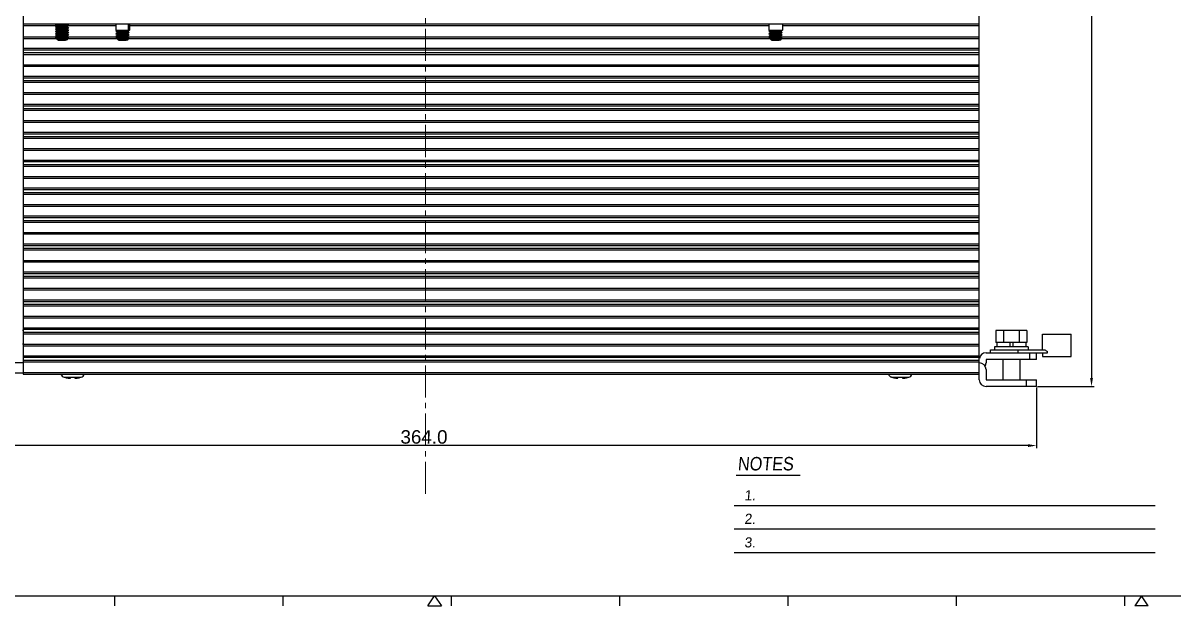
# Model space of a CAD drawing. Header units: millimetres. Extents: x 12659 to 13466, y -343 to 215.
# Drawn here: x 12935.6 to 13277.3, y -342.2 to -169 of the extents above; entities that cross this region are included whole.
import ezdxf

# ---------------------------------------------------------------- set-up
doc = ezdxf.new("R2010")
doc.units = ezdxf.units.MM
doc.header["$PDMODE"] = 3
doc.header["$PDSIZE"] = 1
doc.linetypes.add('CENTER2', pattern=[28.575, 19.05, -3.175, 3.175, -3.175])
doc.linetypes.add('CENTERX2', pattern=[101.6, 63.5, -12.7, 12.7, -12.7])
doc.layers.get('0').update_dxf_attribs({"linetype": 'CONTINUOUS'})
doc.layers.get('Defpoints').update_dxf_attribs({"linetype": 'CONTINUOUS'})
doc.layers.add('3', color=112, linetype='CENTERX2', lineweight=15)
doc.layers.add('Dim', color=1, linetype='CONTINUOUS')
doc.styles.add('a', font='GOTHIC.TTF')
doc.styles.add('OMI-1', font='arial.ttf', dxfattribs={"oblique": 1})
doc.dimstyles.new('1', dxfattribs={"dimtxt": 4, "dimasz": 2.5, "dimexe": 0.8, "dimexo": 0.3, "dimgap": 0.5, "dimtad": 1, "dimtoh": 1, "dimdec": 1, "dimzin": 0, "dimdsep": 46, "dimtxsty": 'OMI-1', "dimcen": 0, "dimclrd": 256, "dimclre": 256, "dimclrt": 256, "dimadec": 0, "dimazin": 0, "dimtfac": 0.8, "dimtdec": 1, "dimtix": 1, "dimtmove": 0, "dimatfit": 3, "dimfxl": 1, "dimtolj": 1, "dimtzin": 0, "dimarcsym": 0})

# ---------------------------------------------------------------- blocks, each defined once
blk = doc.blocks.new('*D6275')
at = {"layer": 'Defpoints', "color": 0}
for p in [(13063.47, -25.98), (13236.72, -276.97), (13253.06, -276.97)]:
    blk.add_point(p, dxfattribs=at)
at = {"layer": 'Dim', "lineweight": -2, "ltscale": 0.1}
for p, q in [((13063.77, -25.98), (13253.86, -25.98)), ((13253.06, -28.48), (13253.06, -274.47)), ((13237.02, -276.97), (13253.86, -276.97))]:
    blk.add_line(p, q, dxfattribs=at)
at = {"layer": 'Dim'}
for points in [[(13253.48, -28.48), (13252.64, -28.48), (13253.06, -25.98)], [(13252.64, -274.47), (13253.48, -274.47), (13253.06, -276.97)]]:
    blk.add_solid(points, dxfattribs=at)
at = {"layer": 'Dim', "insert": (13250.52, -151.58), "char_height": 4, "attachment_point": 5, "rotation": 90, "style": 'OMI-1'}
blk.add_mtext('\\A1;251.0', dxfattribs=at)
blk = doc.blocks.new('*D6277')
at = {"layer": 'Defpoints', "color": 0}
for p in [(12872.72, -276.97), (13236.72, -276.97), (12872.72, -294.53)]:
    blk.add_point(p, dxfattribs=at)
at = {"layer": 'Dim', "lineweight": -2}
for p, q in [((12872.72, -277.27), (12872.72, -295.33)), ((13236.72, -277.27), (13236.72, -295.33)), ((13234.22, -294.53), (12875.22, -294.53))]:
    blk.add_line(p, q, dxfattribs=at)
at = {"layer": 'Dim'}
for points in [[(12875.22, -294.11), (12875.22, -294.94), (12872.72, -294.53)], [(13234.22, -294.94), (13234.22, -294.11), (13236.72, -294.53)]]:
    blk.add_solid(points, dxfattribs=at)
at = {"layer": 'Dim', "insert": (13054.72, -291.98), "char_height": 4, "attachment_point": 5, "style": 'OMI-1'}
blk.add_mtext('\\A1;364.0', dxfattribs=at)

msp = doc.modelspace()

# ---------------------------------------------------------------- linework, layer by layer
at = {"color": 7, "linetype": 'Continuous'}
for p, q in [((13219.72, -274.97), (13219.72, -57.77)), ((12935.72, -162.77), (12935.72, -273.27)), ((12935.72, -169.27), (13219.72, -169.27)), ((12935.72, -169.77), (12945.55, -169.77)), ((12945.28, -169.46), (12945.23, -169.43)), ((12945.55, -170.32), (12945.24, -170.14)), ((12945.55, -169.97), (12945.55, -169.77)), ((12945.55, -170.67), (12945.55, -170.32)), ((12948.9, -169.58), (12948.97, -169.62)), ((12948.9, -170.28), (12948.9, -169.93)), ((12948.9, -170.28), (12949.2, -170.46)), ((12948.9, -170.98), (12948.9, -170.63)), ((12949.21, -169.76), (12963.23, -169.77)), ((12963.22, -169.27), (12963.22, -171.17)), ((12966.85, -169.27), (12966.85, -171.17)), ((12967.21, -169.76), (13157.23, -169.77)), ((12967.22, -169.27), (12967.22, -171.17)), ((13157.22, -169.27), (13157.22, -171.17)), ((13161.21, -169.76), (13219.72, -169.77)), ((13161.22, -169.27), (13161.22, -171.17)), ((12935.72, -173.11), (12945.54, -173.11)), ((12935.72, -173.58), (12945.3, -173.58)), ((12945.55, -171.02), (12945.24, -170.84)), ((12945.55, -171.72), (12945.24, -171.54)), ((12945.55, -172.42), (12945.24, -172.24)), ((12945.54, -173.11), (12945.24, -172.94)), ((12945.3, -173.58), (12945.46, -173.49)), ((12945.3, -173.58), (12945.34, -173.56)), ((12945.34, -173.56), (12945.46, -173.5)), ((12945.46, -173.49), (12945.53, -173.46)), ((12945.46, -173.5), (12945.46, -173.49)), ((12945.55, -171.37), (12945.55, -171.02)), ((12945.55, -172.07), (12945.55, -171.72)), ((12945.55, -172.77), (12945.55, -172.42)), ((12948.9, -170.98), (12949.2, -171.16)), ((12948.9, -171.68), (12948.9, -171.33)), ((12948.9, -171.68), (12949.2, -171.86)), ((12948.9, -172.38), (12948.9, -172.03)), ((12948.9, -172.38), (12949.2, -172.56)), ((12948.9, -173.08), (12948.9, -172.73)), ((12948.9, -173.08), (12948.95, -173.11)), ((12948.92, -173.57), (12948.92, -173.58)), ((12948.92, -173.58), (12963.3, -173.58)), ((12948.95, -173.11), (12963.54, -173.11)), ((12949.14, -173.22), (12949.2, -173.26)), ((12963.62, -171.57), (12963.22, -171.17)), ((12963.22, -171.17), (12966.85, -171.17)), ((12963.32, -171.58), (12963.24, -171.54)), ((12963.32, -171.58), (12963.24, -171.54)), ((12963.55, -172.42), (12963.24, -172.24)), ((12963.54, -173.11), (12963.24, -172.94)), ((12963.3, -173.58), (12963.46, -173.49)), ((12963.3, -173.58), (12963.34, -173.56)), ((12963.55, -171.72), (12963.32, -171.58)), ((12963.34, -173.56), (12963.46, -173.5)), ((12963.46, -173.49), (12963.53, -173.46)), ((12963.46, -173.5), (12963.46, -173.49)), ((12963.55, -172.07), (12963.55, -171.72)), ((12963.55, -172.77), (12963.55, -172.42)), ((12963.62, -171.57), (12966.82, -171.57)), ((12966.82, -171.57), (12967.22, -171.17)), ((12966.9, -171.68), (12966.9, -171.5)), ((12966.9, -171.68), (12967.2, -171.86)), ((12966.9, -172.38), (12966.9, -172.03)), ((12966.9, -172.38), (12967.2, -172.56)), ((12966.9, -173.08), (12966.9, -172.73)), ((12966.9, -173.08), (12966.95, -173.11)), ((12966.92, -171.47), (12967.02, -171.37)), ((12966.92, -173.57), (12966.92, -173.58)), ((12966.92, -173.58), (13157.3, -173.58)), ((12966.95, -173.11), (13157.54, -173.11)), ((12967.02, -171.37), (12967.12, -171.27)), ((12967.14, -173.22), (12967.2, -173.26)), ((13157.22, -171.17), (13161.22, -171.17)), ((13157.62, -171.57), (13157.22, -171.17)), ((13157.32, -171.58), (13157.24, -171.54)), ((13157.32, -171.58), (13157.24, -171.54)), ((13157.55, -172.42), (13157.24, -172.24)), ((13157.54, -173.11), (13157.24, -172.94)), ((13157.3, -173.58), (13157.46, -173.49)), ((13157.3, -173.58), (13157.34, -173.56)), ((13157.55, -171.72), (13157.32, -171.58)), ((13157.34, -173.56), (13157.46, -173.5)), ((13157.46, -173.49), (13157.53, -173.46)), ((13157.46, -173.5), (13157.46, -173.49)), ((13157.55, -172.07), (13157.55, -171.72)), ((13157.55, -172.77), (13157.55, -172.42)), ((13160.82, -171.57), (13157.62, -171.57)), ((13160.82, -171.57), (13161.22, -171.17)), ((13160.9, -171.68), (13160.9, -171.5)), ((13160.9, -171.68), (13161.2, -171.86)), ((13160.9, -172.38), (13160.9, -172.03)), ((13160.9, -172.38), (13161.2, -172.56)), ((13160.9, -173.08), (13160.9, -172.73)), ((13160.9, -173.08), (13160.95, -173.11)), ((13160.92, -173.57), (13160.92, -173.58)), ((13160.92, -173.58), (13219.72, -173.58)), ((13160.95, -173.11), (13219.72, -173.11)), ((13161.14, -173.22), (13161.2, -173.26)), ((12935.72, -176.52), (13219.72, -176.52)), ((12935.72, -176.99), (13219.72, -176.99)), ((12935.72, -177.83), (13219.72, -177.83)), ((12935.72, -178.33), (13219.72, -178.33)), ((12935.72, -181.41), (13219.72, -181.41)), ((12935.72, -181.88), (13219.72, -181.88)), ((12935.72, -184.82), (13219.72, -184.82)), ((12935.72, -185.29), (13219.72, -185.29)), ((12935.72, -186.13), (13219.72, -186.13)), ((12935.72, -186.63), (13219.72, -186.63)), ((12935.72, -189.71), (13219.72, -189.71)), ((12935.72, -190.18), (13219.72, -190.18)), ((12935.72, -193.12), (13219.72, -193.12)), ((12935.72, -193.59), (13219.72, -193.59)), ((12935.72, -194.43), (13219.72, -194.43)), ((12935.72, -194.93), (13219.72, -194.93)), ((12935.72, -198.01), (13219.72, -198.01)), ((12935.72, -198.48), (13219.72, -198.48)), ((12935.72, -201.42), (13219.72, -201.42)), ((12935.72, -201.89), (13219.72, -201.89)), ((12935.72, -202.73), (13219.72, -202.73)), ((12935.72, -203.23), (13219.72, -203.23)), ((12935.72, -206.31), (13219.72, -206.31)), ((12935.72, -206.78), (13219.72, -206.78)), ((12935.72, -209.72), (13219.72, -209.72)), ((12935.72, -210.19), (13219.72, -210.19)), ((12935.72, -211.03), (13219.72, -211.03)), ((12935.72, -211.53), (13219.72, -211.53)), ((12935.72, -214.61), (13219.72, -214.61)), ((12935.72, -215.08), (13219.72, -215.08)), ((12935.72, -218.02), (13219.72, -218.02)), ((12935.72, -218.49), (13219.72, -218.49)), ((12935.72, -219.33), (13219.72, -219.33)), ((12935.72, -219.83), (13219.72, -219.83)), ((12935.72, -222.91), (13219.72, -222.91)), ((12935.72, -223.38), (13219.72, -223.38)), ((12935.72, -226.32), (13219.72, -226.32)), ((12935.72, -226.79), (13219.72, -226.79)), ((12935.72, -227.63), (13219.72, -227.63)), ((12935.72, -228.13), (13219.72, -228.13)), ((12935.72, -231.21), (13219.72, -231.21)), ((12935.72, -231.68), (13219.72, -231.68)), ((12935.72, -234.62), (13219.72, -234.62)), ((12935.72, -235.09), (13219.72, -235.09)), ((12935.72, -235.93), (13219.72, -235.93)), ((12935.72, -236.43), (13219.72, -236.43)), ((12935.72, -239.51), (13219.72, -239.51)), ((12935.72, -239.98), (13219.72, -239.98)), ((12935.72, -242.92), (13219.72, -242.92)), ((12935.72, -243.39), (13219.72, -243.39)), ((12935.72, -244.23), (13219.72, -244.23)), ((12935.72, -244.73), (13219.72, -244.73)), ((12935.72, -247.81), (13219.72, -247.81)), ((12935.72, -248.28), (13219.72, -248.28)), ((12935.72, -251.22), (13219.72, -251.22)), ((12935.72, -251.69), (13219.72, -251.69)), ((12935.72, -252.53), (13219.72, -252.53)), ((12935.72, -253.03), (13219.72, -253.03)), ((12935.72, -256.11), (13219.72, -256.11)), ((12935.72, -256.58), (13219.72, -256.58)), ((12935.72, -259.52), (13219.72, -259.52)), ((12935.52, -260.27), (12935.72, -260.27)), ((12935.72, -259.99), (13219.72, -259.99)), ((12935.72, -260.83), (13219.72, -260.83)), ((12935.72, -261.33), (13219.72, -261.33)), ((12935.52, -264.27), (12935.72, -264.27)), ((12935.72, -264.41), (13219.72, -264.41)), ((12935.72, -264.88), (13219.72, -264.88)), ((12935.72, -267.82), (13219.72, -267.82)), ((12935.72, -268.29), (13219.72, -268.29)), ((12935.72, -269.13), (13219.72, -269.13)), ((12935.72, -269.63), (13219.72, -269.63)), ((13221.72, -266.97), (13240.02, -266.97)), ((13236.72, -268.97), (13221.72, -268.97)), ((13221.72, -268.97), (13221.72, -269.97)), ((12935.72, -269.97), (12891.92, -269.97)), ((12935.72, -272.97), (12929.72, -272.97)), ((12935.72, -272.77), (13219.72, -272.77)), ((12935.72, -273.27), (13219.72, -273.27)), ((13221.72, -271.97), (13221.72, -274.97)), ((12947.9, -274.23), (12947.83, -274.21)), ((12947.83, -274.21), (12952.92, -274.21)), ((12947.9, -274.23), (12947.99, -274.23)), ((12949.7, -274.44), (12949.74, -274.23)), ((12949.74, -274.23), (12951.01, -274.23)), ((12951.01, -274.23), (12951.05, -274.44)), ((12952.76, -274.23), (12952.85, -274.23)), ((12952.85, -274.23), (12952.92, -274.21)), ((13193.68, -274.21), (13198.77, -274.21)), ((13193.75, -274.23), (13193.68, -274.21)), ((13193.75, -274.23), (13193.83, -274.23)), ((13195.55, -274.44), (13195.59, -274.23)), ((13195.59, -274.23), (13196.86, -274.23)), ((13196.86, -274.23), (13196.89, -274.44)), ((13198.61, -274.23), (13198.69, -274.23)), ((13198.69, -274.23), (13198.77, -274.21)), ((13221.72, -274.97), (13236.72, -274.97)), ((13233.72, -276.97), (13233.72, -274.97)), ((13236.72, -276.97), (13236.72, -274.97)), ((13236.72, -276.97), (13221.72, -276.97))]:
    msp.add_line(p, q, dxfattribs=at)
at = {"color": 4, "linetype": 'Continuous'}
for p, q in [((13233.84, -260.37), (13224.6, -260.37)), ((13224.6, -260.37), (13224.6, -263.87)), ((13226.93, -260.37), (13226.93, -263.87)), ((13231.54, -260.37), (13231.54, -263.87)), ((13233.84, -260.37), (13233.84, -263.87)), ((13238.52, -261.47), (13247.02, -261.47)), ((13238.52, -266.07), (13238.52, -261.47)), ((13247.02, -268.07), (13247.02, -261.47)), ((13223.02, -266.07), (13239.22, -266.07)), ((13223.02, -266.97), (13223.02, -266.07)), ((13234.22, -265.17), (13224.22, -265.17)), ((13224.22, -265.17), (13224.22, -266.07)), ((13233.84, -263.87), (13224.6, -263.87)), ((13224.92, -263.87), (13224.92, -265.17)), ((13228.79, -263.87), (13228.79, -265.17)), ((13229.68, -263.87), (13229.68, -265.17)), ((13229.69, -263.87), (13229.69, -265.17)), ((13231.29, -266.97), (13231.29, -266.07)), ((13233.52, -263.87), (13233.52, -265.17)), ((13234.22, -265.17), (13234.22, -266.07)), ((13226.72, -268.97), (13226.72, -274.97)), ((13231.72, -268.97), (13231.72, -274.97)), ((13234.72, -268.97), (13234.72, -266.97)), ((13236.72, -268.97), (13236.72, -266.97)), ((13238.52, -266.97), (13238.52, -268.07)), ((13238.52, -268.07), (13247.02, -268.07)), ((13240.02, -266.97), (13240.02, -266.6))]:
    msp.add_line(p, q, dxfattribs=at)
for p, q in [((13147.49, -303.35), (13166.49, -303.35)), ((13146.89, -312.27), (13271.96, -312.27)), ((13146.89, -319.27), (13271.96, -319.27)), ((13146.89, -326.27), (13271.96, -326.27)), ((12662.92, -339.16), (13462.92, -339.16)), ((12962.92, -342.16), (12962.92, -339.16)), ((13012.92, -342.16), (13012.92, -339.16)), ((13055.92, -342.16), (13057.92, -339.16)), ((13057.92, -339.16), (13059.92, -342.16)), ((13062.92, -342.16), (13062.92, -339.16)), ((13112.92, -342.16), (13112.92, -339.16)), ((13162.92, -342.16), (13162.92, -339.16)), ((13212.92, -342.16), (13212.92, -339.16)), ((13262.92, -342.16), (13262.92, -339.16)), ((13267.92, -339.16), (13265.92, -342.16)), ((13269.92, -342.16), (13267.92, -339.16)), ((13055.92, -342.16), (13059.92, -342.16)), ((13269.92, -342.16), (13265.92, -342.16))]:
    msp.add_line(p, q)
at = {"color": 7, "linetype": 'Continuous'}
for centre, radius, start, end in [((12984.35, -239.64), 79.74, 119.116, 119.3664), ((12984.35, -240.34), 79.74, 119.116, 119.3664), ((12983.45, -103.51), 76.2, 239.9379, 240.1663), ((12942.64, -169.77), 2.91, 0.0339, 3.1647), ((12952.84, -169.84), 3.95, 175.3074, 176.2893), ((12910.94, -101.77), 78.02, 299.1143, 299.3451), ((12910.09, -100.96), 79.74, 299.116, 299.3664), ((12982.03, -113.15), 65.44, 239.6626, 239.9211), ((12946.47, -175.89), 2.59, 116.9879, 118.7535), ((12946.58, -170.69), 3.22, 245.0943, 246.8344), ((12984.35, -241.04), 79.74, 119.116, 119.3664), ((12984.35, -241.74), 79.74, 119.116, 119.3664), ((12984.35, -242.44), 79.74, 119.116, 119.3664), ((12947.92, -146.51), 27.29, 265.6613, 266.2444), ((12949.46, -123.48), 50.36, 266.213, 266.5671), ((12949.79, -128.55), 45.49, 265.6934, 266.0702), ((12952.54, -72.63), 101.31, 266.5527, 266.7422), ((12910.09, -101.66), 79.74, 299.116, 299.3664), ((12910.09, -102.36), 79.74, 299.116, 299.3664), ((12910.09, -103.06), 79.74, 299.116, 299.3664), ((12985.89, -109.37), 73.67, 239.9077, 240.077), ((12964.47, -175.89), 2.59, 116.9879, 118.7535), ((12964.58, -170.69), 3.22, 245.0943, 246.8344), ((13004.99, -245.75), 85.14, 119.1844, 119.3615), ((13002.35, -241.74), 79.74, 119.116, 119.3664), ((13002.35, -242.44), 79.74, 119.116, 119.3664), ((12965.92, -146.51), 27.29, 265.6613, 266.2444), ((12967.46, -123.48), 50.36, 266.213, 266.5671), ((12967.79, -128.55), 45.49, 265.6934, 266.0702), ((12970.54, -72.63), 101.31, 266.5527, 266.7422), ((12963.44, -206.24), 34.76, 85.4889, 85.8916), ((12928.09, -102.36), 79.74, 299.116, 299.3664), ((12928.09, -103.06), 79.74, 299.116, 299.3664), ((13003.89, -109.37), 73.67, 239.9077, 240.077), ((13158.47, -175.89), 2.59, 116.9879, 118.7535), ((13158.58, -170.69), 3.22, 245.0943, 246.8344), ((13198.99, -245.75), 85.14, 119.1844, 119.3615), ((13196.35, -241.74), 79.74, 119.116, 119.3664), ((13196.35, -242.44), 79.74, 119.116, 119.3664), ((13159.92, -146.51), 27.29, 265.6613, 266.2444), ((13161.46, -123.48), 50.36, 266.213, 266.5671), ((13161.79, -128.55), 45.49, 265.6934, 266.0702), ((13164.54, -72.63), 101.31, 266.5527, 266.7422), ((13122.09, -102.36), 79.74, 299.116, 299.3664), ((13122.09, -103.06), 79.74, 299.116, 299.3664), ((13197.89, -109.37), 73.67, 239.9077, 240.077), ((13221.72, -268.97), 2, 90, 172.4363), ((12948.19, -272.95), 1.32, 194.3334, 253.9287), ((12952.56, -272.95), 1.32, 286.0713, 345.6666), ((13194.04, -272.95), 1.32, 194.3334, 253.9287), ((13198.4, -272.95), 1.32, 286.0713, 345.6666), ((13219.72, -271.97), 2, 0, 90), ((13219.72, -269.97), 2, 330, 0), ((12950.37, -265.27), 9.28, 255.0937, 261.2468), ((12950.38, -265.27), 9.28, 278.7532, 284.9063), ((13196.22, -265.27), 9.28, 255.0937, 261.2468), ((13196.22, -265.27), 9.28, 278.7532, 284.9063), ((13221.72, -274.97), 2, 180, 270)]:
    msp.add_arc(centre, radius, start, end, dxfattribs=at)
for centre, start_param, end_param in [((12947.22, -173.57), 3.440081, 3.980194), ((12947.22, -173.57), 5.843575, 6.27094), ((12965.22, -173.57), 3.440081, 3.980194), ((12965.22, -173.57), 5.843575, 6.27094), ((13159.22, -173.57), 3.440081, 3.980194), ((13159.22, -173.57), 5.843575, 6.27094)]:
    msp.add_ellipse(centre, major_axis=(1.7, 0), ratio=0.383864, start_param=start_param, end_param=end_param, dxfattribs=at)
at = {"color": 4, "linetype": 'Continuous'}
msp.add_ellipse((13247.78, -264.77), major_axis=(9.31, 0), ratio=0.354437, start_param=-2.736679, end_param=-2.555907, dxfattribs=at)
at = {"color": 7, "linetype": 'Continuous'}
for points, knots in [([(12945.23, -169.43), (12945.28, -169.4), (12945.37, -169.35), (12945.44, -169.29), (12945.47, -169.27)], [0, 0, 0, 0, 0.670094, 1, 1, 1, 1]), ([(12945.23, -169.43), (12945.24, -169.44), (12945.29, -169.45), (12945.41, -169.47), (12945.52, -169.49), (12945.6, -169.49)], [0, 0, 0, 0, 0.120454, 0.328927, 1, 1, 1, 1]), ([(12945.24, -170.14), (12945.27, -170.15), (12945.35, -170.16), (12945.49, -170.18), (12945.69, -170.2), (12946.15, -170.24), (12946.9, -170.28), (12947.72, -170.33), (12948.36, -170.37), (12948.74, -170.39), (12949.01, -170.42), (12949.15, -170.44), (12949.2, -170.46)], [0, 0, 0, 0, 0.021746, 0.058252, 0.108537, 0.171009, 0.41092, 0.675421, 0.793776, 0.891493, 0.961823, 1, 1, 1, 1]), ([(12945.54, -169.61), (12945.57, -169.62), (12945.63, -169.64), (12945.82, -169.67), (12946.16, -169.7), (12946.65, -169.73), (12947.21, -169.77), (12947.77, -169.81), (12948.27, -169.84), (12948.63, -169.88), (12948.83, -169.9), (12948.9, -169.93)], [0, 0, 0, 0, 0.022549, 0.059384, 0.171603, 0.323506, 0.496829, 0.670625, 0.823885, 0.93818, 1, 1, 1, 1]), ([(12948.9, -170.28), (12948.83, -170.26), (12948.63, -170.24), (12948.18, -170.19), (12947.49, -170.14), (12946.8, -170.1), (12946.27, -170.06), (12945.95, -170.03), (12945.72, -170), (12945.59, -169.99), (12945.55, -169.97)], [0, 0, 0, 0, 0.061415, 0.174864, 0.412205, 0.672876, 0.790057, 0.887628, 0.959156, 1, 1, 1, 1]), ([(12945.55, -170.32), (12945.61, -170.34), (12945.81, -170.36), (12946.27, -170.41), (12946.95, -170.45), (12947.64, -170.5), (12948.17, -170.54), (12948.49, -170.56), (12948.73, -170.59), (12948.85, -170.61), (12948.9, -170.63)], [0, 0, 0, 0, 0.061415, 0.174863, 0.412204, 0.672875, 0.790057, 0.887627, 0.959155, 1, 1, 1, 1]), ([(12948.9, -170.98), (12948.83, -170.96), (12948.63, -170.94), (12948.18, -170.89), (12947.49, -170.84), (12946.8, -170.8), (12946.27, -170.76), (12945.95, -170.73), (12945.72, -170.7), (12945.59, -170.69), (12945.55, -170.67)], [0, 0, 0, 0, 0.061415, 0.174863, 0.412204, 0.672876, 0.790057, 0.887627, 0.959156, 1, 1, 1, 1]), ([(12945.6, -169.49), (12945.62, -169.49), (12945.7, -169.5), (12945.78, -169.51), (12945.84, -169.51)], [0, 0, 0, 0, 0.230453, 1, 1, 1, 1]), ([(12945.76, -169.31), (12945.96, -169.34), (12946.45, -169.37), (12946.94, -169.41), (12947.22, -169.42)], [0, 0, 0, 0, 0.424404, 1, 1, 1, 1]), ([(12945.84, -169.51), (12946.16, -169.54), (12946.84, -169.58), (12947.67, -169.62), (12948.33, -169.66), (12948.72, -169.69), (12949, -169.72), (12949.15, -169.74), (12949.2, -169.76)], [0, 0, 0, 0, 0.283156, 0.603067, 0.747581, 0.867267, 0.953449, 1, 1, 1, 1]), ([(12947.22, -169.42), (12947.55, -169.45), (12948.01, -169.48), (12948.54, -169.52), (12948.75, -169.55), (12948.83, -169.56)], [0, 0, 0, 0, 0.614067, 0.847143, 1, 1, 1, 1]), ([(12948.92, -169.31), (12948.92, -169.33), (12948.92, -169.39), (12948.91, -169.46), (12948.91, -169.52)], [0, 0, 0, 0, 0.180336, 1, 1, 1, 1]), ([(12949.21, -169.76), (12949.21, -169.76), (12949.2, -169.76), (12949.18, -169.77), (12949.18, -169.77)], [0, 0, 0, 0, 0.55128, 1, 1, 1, 1]), ([(12966.92, -169.31), (12966.92, -169.33), (12966.92, -169.39), (12966.91, -169.46), (12966.91, -169.52)], [0, 0, 0, 0, 0.180251, 1, 1, 1, 1]), ([(12945.24, -170.84), (12945.27, -170.85), (12945.35, -170.86), (12945.49, -170.88), (12945.69, -170.9), (12946.15, -170.94), (12946.9, -170.98), (12947.72, -171.03), (12948.36, -171.07), (12948.74, -171.09), (12949.01, -171.12), (12949.15, -171.14), (12949.2, -171.16)], [0, 0, 0, 0, 0.021746, 0.058252, 0.108537, 0.171009, 0.41092, 0.675421, 0.793776, 0.891493, 0.961823, 1, 1, 1, 1]), ([(12945.24, -171.54), (12945.27, -171.55), (12945.35, -171.56), (12945.49, -171.58), (12945.69, -171.6), (12946.15, -171.64), (12946.9, -171.68), (12947.72, -171.73), (12948.36, -171.77), (12948.74, -171.79), (12949.01, -171.82), (12949.15, -171.84), (12949.2, -171.86)], [0, 0, 0, 0, 0.021746, 0.058252, 0.108537, 0.171009, 0.41092, 0.675421, 0.793776, 0.891493, 0.961823, 1, 1, 1, 1]), ([(12945.24, -172.24), (12945.3, -172.26), (12945.47, -172.28), (12945.8, -172.31), (12946.25, -172.34), (12946.59, -172.36), (12946.78, -172.37)], [0, 0, 0, 0, 0.116409, 0.335673, 0.639094, 1, 1, 1, 1]), ([(12945.24, -172.94), (12945.27, -172.95), (12945.34, -172.96), (12945.54, -172.99), (12945.91, -173.02), (12946.44, -173.05), (12947.06, -173.09), (12947.7, -173.12), (12948.29, -173.16), (12948.75, -173.19), (12949.02, -173.22), (12949.12, -173.24)], [0, 0, 0, 0, 0.02046, 0.054298, 0.158444, 0.3013, 0.467187, 0.637819, 0.794394, 0.919666, 1, 1, 1, 1]), ([(12945.6, -173.76), (12945.57, -173.75), (12945.48, -173.72), (12945.38, -173.69), (12945.32, -173.66)], [0, 0, 0, 0, 0.259593, 1, 1, 1, 1]), ([(12945.32, -173.66), (12945.35, -173.66), (12945.53, -173.69), (12945.71, -173.7), (12945.86, -173.71)], [0, 0, 0, 0, 0.172301, 1, 1, 1, 1]), ([(12945.53, -173.46), (12945.53, -173.45), (12945.54, -173.4), (12945.54, -173.34), (12945.54, -173.3)], [0, 0, 0, 0, 0.224826, 1, 1, 1, 1]), ([(12945.59, -173.48), (12945.59, -173.48), (12945.56, -173.47), (12945.54, -173.47), (12945.53, -173.46)], [0, 0, 0, 0, 0.334746, 1, 1, 1, 1]), ([(12945.55, -171.02), (12945.61, -171.04), (12945.81, -171.06), (12946.27, -171.11), (12946.95, -171.15), (12947.64, -171.2), (12948.17, -171.24), (12948.49, -171.26), (12948.73, -171.29), (12948.85, -171.31), (12948.9, -171.33)], [0, 0, 0, 0, 0.061415, 0.174863, 0.412204, 0.672876, 0.790057, 0.887627, 0.959156, 1, 1, 1, 1]), ([(12948.9, -171.68), (12948.83, -171.66), (12948.63, -171.64), (12948.18, -171.59), (12947.49, -171.54), (12946.8, -171.5), (12946.27, -171.46), (12945.95, -171.43), (12945.72, -171.4), (12945.59, -171.39), (12945.55, -171.37)], [0, 0, 0, 0, 0.061415, 0.174863, 0.412204, 0.672876, 0.790057, 0.887628, 0.959156, 1, 1, 1, 1]), ([(12945.55, -171.72), (12945.61, -171.74), (12945.81, -171.76), (12946.27, -171.81), (12946.95, -171.85), (12947.64, -171.9), (12948.17, -171.94), (12948.49, -171.96), (12948.73, -171.99), (12948.85, -172.01), (12948.9, -172.03)], [0, 0, 0, 0, 0.061415, 0.174863, 0.412204, 0.672876, 0.790057, 0.887628, 0.959156, 1, 1, 1, 1]), ([(12945.55, -172.07), (12945.6, -172.09), (12945.75, -172.11), (12946.03, -172.14), (12946.41, -172.17), (12946.69, -172.19), (12946.84, -172.2)], [0, 0, 0, 0, 0.123397, 0.344248, 0.645162, 1, 1, 1, 1]), ([(12946.84, -172.55), (12946.69, -172.54), (12946.41, -172.52), (12946.03, -172.49), (12945.75, -172.45), (12945.6, -172.43), (12945.55, -172.42)], [0, 0, 0, 0, 0.354838, 0.655752, 0.876603, 1, 1, 1, 1]), ([(12948.9, -173.08), (12948.83, -173.06), (12948.63, -173.04), (12948.18, -172.99), (12947.49, -172.94), (12946.8, -172.9), (12946.27, -172.86), (12945.95, -172.83), (12945.72, -172.8), (12945.59, -172.79), (12945.55, -172.77)], [0, 0, 0, 0, 0.061415, 0.174863, 0.412204, 0.672876, 0.790057, 0.887628, 0.959156, 1, 1, 1, 1]), ([(12945.55, -173.12), (12945.62, -173.14), (12945.82, -173.16), (12946.2, -173.2), (12946.71, -173.24), (12947.28, -173.28), (12947.84, -173.31), (12948.28, -173.34), (12948.57, -173.37), (12948.73, -173.39), (12948.84, -173.41), (12948.89, -173.42), (12948.91, -173.43)], [0, 0, 0, 0, 0.063312, 0.18068, 0.337734, 0.514815, 0.68969, 0.840404, 0.900601, 0.948132, 0.981509, 1, 1, 1, 1]), ([(12945.9, -173.53), (12945.86, -173.52), (12945.76, -173.51), (12945.66, -173.5), (12945.59, -173.48)], [0, 0, 0, 0, 0.317238, 1, 1, 1, 1]), ([(12945.71, -173.85), (12945.72, -173.85), (12945.78, -173.86), (12945.84, -173.87), (12945.89, -173.87)], [0, 0, 0, 0, 0.221872, 1, 1, 1, 1]), ([(12945.89, -173.87), (12945.92, -173.87), (12946.08, -173.89), (12946.25, -173.9), (12946.38, -173.91)], [0, 0, 0, 0, 0.217734, 1, 1, 1, 1]), ([(12946.4, -173.57), (12946.35, -173.56), (12946.18, -173.55), (12946.02, -173.54), (12945.9, -173.53)], [0, 0, 0, 0, 0.279501, 1, 1, 1, 1]), ([(12948.79, -174.05), (12948.59, -174.1), (12947.72, -174.28), (12946.81, -174.29), (12946.12, -174.21)], [0, 0, 0, 0, 0.230591, 1, 1, 1, 1]), ([(12948.5, -173.72), (12948.35, -173.7), (12947.65, -173.65), (12946.95, -173.61), (12946.4, -173.57)], [0, 0, 0, 0, 0.212601, 1, 1, 1, 1]), ([(12946.68, -173.93), (12946.81, -173.94), (12947.33, -173.98), (12947.85, -174.01), (12948.23, -174.04)], [0, 0, 0, 0, 0.256875, 1, 1, 1, 1]), ([(12946.78, -172.37), (12947.05, -172.39), (12947.57, -172.42), (12948.2, -172.45), (12948.64, -172.49), (12948.89, -172.51), (12949.07, -172.53), (12949.17, -172.54), (12949.2, -172.56)], [0, 0, 0, 0, 0.336408, 0.647285, 0.776709, 0.881242, 0.956645, 1, 1, 1, 1]), ([(12946.78, -173.77), (12946.9, -173.78), (12947.35, -173.81), (12947.81, -173.83), (12948.15, -173.85)], [0, 0, 0, 0, 0.254717, 1, 1, 1, 1]), ([(12948.9, -172.38), (12948.87, -172.37), (12948.78, -172.35), (12948.54, -172.32), (12948.11, -172.29), (12947.51, -172.24), (12947.07, -172.22), (12946.84, -172.2)], [0, 0, 0, 0, 0.04706, 0.124859, 0.359864, 0.667995, 1, 1, 1, 1]), ([(12946.84, -172.55), (12947.07, -172.56), (12947.51, -172.59), (12948.11, -172.63), (12948.54, -172.67), (12948.78, -172.7), (12948.87, -172.72), (12948.9, -172.73)], [0, 0, 0, 0, 0.332005, 0.640136, 0.875141, 0.95294, 1, 1, 1, 1]), ([(12948.15, -173.85), (12948.21, -173.86), (12948.42, -173.87), (12948.63, -173.88), (12948.78, -173.9)], [0, 0, 0, 0, 0.280465, 1, 1, 1, 1]), ([(12948.23, -174.04), (12948.27, -174.05), (12948.41, -174.06), (12948.55, -174.07), (12948.65, -174.08)], [0, 0, 0, 0, 0.285191, 1, 1, 1, 1]), ([(12948.69, -173.74), (12948.68, -173.74), (12948.61, -173.73), (12948.55, -173.72), (12948.5, -173.72)], [0, 0, 0, 0, 0.224938, 1, 1, 1, 1]), ([(12949.2, -173.26), (12949.13, -173.3), (12949.03, -173.36), (12948.94, -173.42), (12948.91, -173.43)], [0, 0, 0, 0, 0.758219, 1, 1, 1, 1]), ([(12948.91, -173.43), (12948.91, -173.45), (12948.92, -173.49), (12948.92, -173.54), (12948.92, -173.57)], [0, 0, 0, 0, 0.305967, 1, 1, 1, 1]), ([(12963.24, -171.54), (12963.29, -171.56), (12963.41, -171.57), (12963.54, -171.59), (12963.62, -171.59)], [0, 0, 0, 0, 0.356159, 1, 1, 1, 1]), ([(12963.24, -172.24), (12963.3, -172.26), (12963.47, -172.28), (12963.8, -172.31), (12964.25, -172.34), (12964.59, -172.36), (12964.78, -172.37)], [0, 0, 0, 0, 0.116409, 0.335673, 0.639094, 1, 1, 1, 1]), ([(12963.24, -172.94), (12963.27, -172.95), (12963.34, -172.96), (12963.54, -172.99), (12963.91, -173.02), (12964.44, -173.05), (12965.06, -173.09), (12965.7, -173.12), (12966.29, -173.16), (12966.75, -173.19), (12967.02, -173.22), (12967.12, -173.24)], [0, 0, 0, 0, 0.02046, 0.054298, 0.158444, 0.3013, 0.467187, 0.637819, 0.794394, 0.919666, 1, 1, 1, 1]), ([(12963.6, -173.76), (12963.57, -173.75), (12963.48, -173.72), (12963.38, -173.69), (12963.32, -173.66)], [0, 0, 0, 0, 0.259593, 1, 1, 1, 1]), ([(12963.32, -173.66), (12963.35, -173.66), (12963.53, -173.69), (12963.71, -173.7), (12963.86, -173.71)], [0, 0, 0, 0, 0.172301, 1, 1, 1, 1]), ([(12963.53, -173.46), (12963.53, -173.45), (12963.54, -173.4), (12963.54, -173.34), (12963.54, -173.3)], [0, 0, 0, 0, 0.224826, 1, 1, 1, 1]), ([(12963.59, -173.48), (12963.59, -173.48), (12963.56, -173.47), (12963.54, -173.47), (12963.53, -173.46)], [0, 0, 0, 0, 0.334746, 1, 1, 1, 1]), ([(12963.55, -171.72), (12963.61, -171.74), (12963.81, -171.76), (12964.27, -171.81), (12964.95, -171.85), (12965.64, -171.9), (12966.17, -171.94), (12966.49, -171.96), (12966.73, -171.99), (12966.85, -172.01), (12966.9, -172.03)], [0, 0, 0, 0, 0.061415, 0.174863, 0.412204, 0.672876, 0.790057, 0.887628, 0.959156, 1, 1, 1, 1]), ([(12963.55, -172.07), (12963.6, -172.09), (12963.75, -172.11), (12964.03, -172.14), (12964.41, -172.17), (12964.69, -172.19), (12964.84, -172.2)], [0, 0, 0, 0, 0.123397, 0.344248, 0.645162, 1, 1, 1, 1]), ([(12964.84, -172.55), (12964.69, -172.54), (12964.41, -172.52), (12964.03, -172.49), (12963.75, -172.45), (12963.6, -172.43), (12963.55, -172.42)], [0, 0, 0, 0, 0.354838, 0.655752, 0.876603, 1, 1, 1, 1]), ([(12966.9, -173.08), (12966.83, -173.06), (12966.63, -173.04), (12966.18, -172.99), (12965.49, -172.94), (12964.8, -172.9), (12964.27, -172.86), (12963.95, -172.83), (12963.72, -172.8), (12963.59, -172.79), (12963.55, -172.77)], [0, 0, 0, 0, 0.061415, 0.174863, 0.412204, 0.672876, 0.790057, 0.887628, 0.959156, 1, 1, 1, 1]), ([(12963.55, -173.12), (12963.62, -173.14), (12963.82, -173.16), (12964.2, -173.2), (12964.71, -173.24), (12965.28, -173.28), (12965.84, -173.31), (12966.28, -173.34), (12966.57, -173.37), (12966.73, -173.39), (12966.84, -173.41), (12966.89, -173.42), (12966.91, -173.43)], [0, 0, 0, 0, 0.063312, 0.18068, 0.337734, 0.514815, 0.68969, 0.840404, 0.900601, 0.948132, 0.981509, 1, 1, 1, 1]), ([(12963.9, -173.53), (12963.86, -173.52), (12963.76, -173.51), (12963.66, -173.5), (12963.59, -173.48)], [0, 0, 0, 0, 0.317238, 1, 1, 1, 1]), ([(12963.62, -171.59), (12963.93, -171.62), (12964.43, -171.65), (12965.12, -171.69), (12965.69, -171.72), (12966.22, -171.76), (12966.66, -171.78), (12966.98, -171.82), (12967.14, -171.84), (12967.2, -171.86)], [0, 0, 0, 0, 0.259555, 0.419692, 0.582236, 0.733272, 0.859881, 0.951321, 1, 1, 1, 1]), ([(12963.71, -173.85), (12963.72, -173.85), (12963.78, -173.86), (12963.84, -173.87), (12963.89, -173.87)], [0, 0, 0, 0, 0.221872, 1, 1, 1, 1]), ([(12963.89, -173.87), (12963.92, -173.87), (12964.08, -173.89), (12964.25, -173.9), (12964.38, -173.91)], [0, 0, 0, 0, 0.217734, 1, 1, 1, 1]), ([(12964.4, -173.57), (12964.35, -173.56), (12964.18, -173.55), (12964.02, -173.54), (12963.9, -173.53)], [0, 0, 0, 0, 0.279501, 1, 1, 1, 1]), ([(12966.79, -174.05), (12966.59, -174.1), (12965.72, -174.28), (12964.81, -174.29), (12964.12, -174.21)], [0, 0, 0, 0, 0.230591, 1, 1, 1, 1]), ([(12966.5, -173.72), (12966.35, -173.7), (12965.65, -173.65), (12964.95, -173.61), (12964.4, -173.57)], [0, 0, 0, 0, 0.212601, 1, 1, 1, 1]), ([(12964.68, -173.93), (12964.81, -173.94), (12965.33, -173.98), (12965.85, -174.01), (12966.23, -174.04)], [0, 0, 0, 0, 0.256875, 1, 1, 1, 1]), ([(12964.78, -172.37), (12965.05, -172.39), (12965.57, -172.42), (12966.2, -172.45), (12966.64, -172.49), (12966.89, -172.51), (12967.07, -172.53), (12967.17, -172.54), (12967.2, -172.56)], [0, 0, 0, 0, 0.336408, 0.647285, 0.776709, 0.881242, 0.956645, 1, 1, 1, 1]), ([(12964.78, -173.77), (12964.9, -173.78), (12965.35, -173.81), (12965.81, -173.83), (12966.15, -173.85)], [0, 0, 0, 0, 0.254717, 1, 1, 1, 1]), ([(12966.9, -172.38), (12966.87, -172.37), (12966.78, -172.35), (12966.54, -172.32), (12966.11, -172.29), (12965.51, -172.24), (12965.07, -172.22), (12964.84, -172.2)], [0, 0, 0, 0, 0.04706, 0.124859, 0.359864, 0.667995, 1, 1, 1, 1]), ([(12964.84, -172.55), (12965.07, -172.56), (12965.51, -172.59), (12966.11, -172.63), (12966.54, -172.67), (12966.78, -172.7), (12966.87, -172.72), (12966.9, -172.73)], [0, 0, 0, 0, 0.332005, 0.640136, 0.875141, 0.95294, 1, 1, 1, 1]), ([(12966.15, -173.85), (12966.21, -173.86), (12966.42, -173.87), (12966.63, -173.88), (12966.78, -173.9)], [0, 0, 0, 0, 0.280465, 1, 1, 1, 1]), ([(12966.9, -171.68), (12966.87, -171.67), (12966.78, -171.65), (12966.54, -171.62), (12966.34, -171.6), (12966.18, -171.59)], [0, 0, 0, 0, 0.13123, 0.347347, 1, 1, 1, 1]), ([(12966.23, -174.04), (12966.27, -174.05), (12966.41, -174.06), (12966.55, -174.07), (12966.65, -174.08)], [0, 0, 0, 0, 0.285191, 1, 1, 1, 1]), ([(12966.85, -171.17), (12966.81, -171.21), (12966.68, -171.34), (12966.55, -171.47), (12966.46, -171.57)], [0, 0, 0, 0, 0.252581, 1, 1, 1, 1]), ([(12966.69, -173.74), (12966.68, -173.74), (12966.61, -173.73), (12966.55, -173.72), (12966.5, -173.72)], [0, 0, 0, 0, 0.224938, 1, 1, 1, 1]), ([(12967.2, -173.26), (12967.13, -173.3), (12967.03, -173.36), (12966.94, -173.42), (12966.91, -173.43)], [0, 0, 0, 0, 0.758219, 1, 1, 1, 1]), ([(12966.91, -173.43), (12966.91, -173.45), (12966.92, -173.49), (12966.92, -173.54), (12966.92, -173.57)], [0, 0, 0, 0, 0.305967, 1, 1, 1, 1]), ([(13157.24, -171.54), (13157.29, -171.56), (13157.41, -171.57), (13157.54, -171.59), (13157.62, -171.59)], [0, 0, 0, 0, 0.356102, 1, 1, 1, 1]), ([(13157.24, -172.24), (13157.3, -172.26), (13157.47, -172.28), (13157.8, -172.31), (13158.25, -172.34), (13158.59, -172.36), (13158.78, -172.37)], [0, 0, 0, 0, 0.116409, 0.335673, 0.639094, 1, 1, 1, 1]), ([(13157.24, -172.94), (13157.27, -172.95), (13157.34, -172.96), (13157.54, -172.99), (13157.91, -173.02), (13158.44, -173.05), (13159.06, -173.09), (13159.7, -173.12), (13160.29, -173.16), (13160.75, -173.19), (13161.02, -173.22), (13161.12, -173.24)], [0, 0, 0, 0, 0.02046, 0.054298, 0.158444, 0.3013, 0.467187, 0.637819, 0.794394, 0.919666, 1, 1, 1, 1]), ([(13157.6, -173.76), (13157.57, -173.75), (13157.48, -173.72), (13157.38, -173.69), (13157.32, -173.66)], [0, 0, 0, 0, 0.259593, 1, 1, 1, 1]), ([(13157.32, -173.66), (13157.35, -173.66), (13157.53, -173.69), (13157.71, -173.7), (13157.86, -173.71)], [0, 0, 0, 0, 0.172301, 1, 1, 1, 1]), ([(13157.53, -173.46), (13157.53, -173.45), (13157.54, -173.4), (13157.54, -173.34), (13157.54, -173.3)], [0, 0, 0, 0, 0.224826, 1, 1, 1, 1]), ([(13157.59, -173.48), (13157.59, -173.48), (13157.56, -173.47), (13157.54, -173.47), (13157.53, -173.46)], [0, 0, 0, 0, 0.334746, 1, 1, 1, 1]), ([(13157.55, -171.72), (13157.61, -171.74), (13157.81, -171.76), (13158.27, -171.81), (13158.95, -171.85), (13159.64, -171.9), (13160.17, -171.94), (13160.49, -171.96), (13160.73, -171.99), (13160.85, -172.01), (13160.9, -172.03)], [0, 0, 0, 0, 0.061415, 0.174863, 0.412204, 0.672876, 0.790057, 0.887628, 0.959156, 1, 1, 1, 1]), ([(13157.55, -172.07), (13157.6, -172.09), (13157.75, -172.11), (13158.03, -172.14), (13158.41, -172.17), (13158.69, -172.19), (13158.84, -172.2)], [0, 0, 0, 0, 0.123397, 0.344248, 0.645162, 1, 1, 1, 1]), ([(13158.84, -172.55), (13158.69, -172.54), (13158.41, -172.52), (13158.03, -172.49), (13157.75, -172.45), (13157.6, -172.43), (13157.55, -172.42)], [0, 0, 0, 0, 0.354838, 0.655752, 0.876603, 1, 1, 1, 1]), ([(13160.9, -173.08), (13160.83, -173.06), (13160.63, -173.04), (13160.18, -172.99), (13159.49, -172.94), (13158.8, -172.9), (13158.27, -172.86), (13157.95, -172.83), (13157.72, -172.8), (13157.59, -172.79), (13157.55, -172.77)], [0, 0, 0, 0, 0.061415, 0.174863, 0.412204, 0.672876, 0.790057, 0.887628, 0.959156, 1, 1, 1, 1]), ([(13157.55, -173.12), (13157.62, -173.14), (13157.82, -173.16), (13158.2, -173.2), (13158.71, -173.24), (13159.28, -173.28), (13159.84, -173.31), (13160.28, -173.34), (13160.57, -173.37), (13160.73, -173.39), (13160.84, -173.41), (13160.89, -173.42), (13160.91, -173.43)], [0, 0, 0, 0, 0.063312, 0.18068, 0.337734, 0.514815, 0.68969, 0.840404, 0.900601, 0.948132, 0.981509, 1, 1, 1, 1]), ([(13157.9, -173.53), (13157.86, -173.52), (13157.76, -173.51), (13157.66, -173.5), (13157.59, -173.48)], [0, 0, 0, 0, 0.317238, 1, 1, 1, 1]), ([(13157.62, -171.59), (13157.93, -171.62), (13158.43, -171.65), (13159.12, -171.69), (13159.69, -171.72), (13160.22, -171.76), (13160.66, -171.78), (13160.98, -171.82), (13161.14, -171.84), (13161.2, -171.86)], [0, 0, 0, 0, 0.259637, 0.419778, 0.582309, 0.733323, 0.859907, 0.951328, 1, 1, 1, 1]), ([(13157.71, -173.85), (13157.72, -173.85), (13157.78, -173.86), (13157.84, -173.87), (13157.89, -173.87)], [0, 0, 0, 0, 0.221872, 1, 1, 1, 1]), ([(13157.89, -173.87), (13157.92, -173.87), (13158.08, -173.89), (13158.25, -173.9), (13158.38, -173.91)], [0, 0, 0, 0, 0.217734, 1, 1, 1, 1]), ([(13158.4, -173.57), (13158.35, -173.56), (13158.18, -173.55), (13158.02, -173.54), (13157.9, -173.53)], [0, 0, 0, 0, 0.279501, 1, 1, 1, 1]), ([(13160.79, -174.05), (13160.59, -174.1), (13159.72, -174.28), (13158.81, -174.29), (13158.12, -174.21)], [0, 0, 0, 0, 0.230591, 1, 1, 1, 1]), ([(13160.5, -173.72), (13160.35, -173.7), (13159.65, -173.65), (13158.95, -173.61), (13158.4, -173.57)], [0, 0, 0, 0, 0.212601, 1, 1, 1, 1]), ([(13158.68, -173.93), (13158.81, -173.94), (13159.33, -173.98), (13159.85, -174.01), (13160.23, -174.04)], [0, 0, 0, 0, 0.256875, 1, 1, 1, 1]), ([(13158.78, -172.37), (13159.05, -172.39), (13159.57, -172.42), (13160.2, -172.45), (13160.64, -172.49), (13160.89, -172.51), (13161.07, -172.53), (13161.17, -172.54), (13161.2, -172.56)], [0, 0, 0, 0, 0.336408, 0.647285, 0.776709, 0.881242, 0.956645, 1, 1, 1, 1]), ([(13158.78, -173.77), (13158.9, -173.78), (13159.35, -173.81), (13159.81, -173.83), (13160.15, -173.85)], [0, 0, 0, 0, 0.254717, 1, 1, 1, 1]), ([(13160.9, -172.38), (13160.87, -172.37), (13160.78, -172.35), (13160.54, -172.32), (13160.11, -172.29), (13159.51, -172.24), (13159.07, -172.22), (13158.84, -172.2)], [0, 0, 0, 0, 0.04706, 0.124859, 0.359864, 0.667995, 1, 1, 1, 1]), ([(13158.84, -172.55), (13159.07, -172.56), (13159.51, -172.59), (13160.11, -172.63), (13160.54, -172.67), (13160.78, -172.7), (13160.87, -172.72), (13160.9, -172.73)], [0, 0, 0, 0, 0.332005, 0.640136, 0.875141, 0.95294, 1, 1, 1, 1]), ([(13160.9, -171.68), (13160.86, -171.67), (13160.75, -171.65), (13160.54, -171.62), (13160.26, -171.6), (13160.05, -171.58), (13159.93, -171.57)], [0, 0, 0, 0, 0.126455, 0.343908, 0.64064, 1, 1, 1, 1]), ([(13160.15, -173.85), (13160.21, -173.86), (13160.42, -173.87), (13160.63, -173.88), (13160.78, -173.9)], [0, 0, 0, 0, 0.280465, 1, 1, 1, 1]), ([(13160.23, -174.04), (13160.27, -174.05), (13160.41, -174.06), (13160.55, -174.07), (13160.65, -174.08)], [0, 0, 0, 0, 0.285191, 1, 1, 1, 1]), ([(13160.69, -173.74), (13160.68, -173.74), (13160.61, -173.73), (13160.55, -173.72), (13160.5, -173.72)], [0, 0, 0, 0, 0.224938, 1, 1, 1, 1]), ([(13161.2, -173.26), (13161.13, -173.3), (13161.03, -173.36), (13160.94, -173.42), (13160.91, -173.43)], [0, 0, 0, 0, 0.758219, 1, 1, 1, 1]), ([(13160.91, -173.43), (13160.91, -173.45), (13160.92, -173.49), (13160.92, -173.54), (13160.92, -173.57)], [0, 0, 0, 0, 0.305967, 1, 1, 1, 1]), ([(12948.96, -274.44), (12949.01, -274.45), (12949.1, -274.46), (12949.24, -274.47), (12949.34, -274.48), (12949.42, -274.48), (12949.49, -274.49), (12949.56, -274.48), (12949.63, -274.48), (12949.66, -274.47), (12949.68, -274.46), (12949.7, -274.45), (12949.7, -274.44), (12949.7, -274.44)], [0, 0, 0, 0, 0.190146, 0.372619, 0.540782, 0.617547, 0.688485, 0.810447, 0.902846, 0.937402, 0.96434, 0.984468, 1, 1, 1, 1]), ([(12951.05, -274.44), (12951.05, -274.44), (12951.05, -274.45), (12951.07, -274.46), (12951.08, -274.47), (12951.12, -274.48), (12951.18, -274.48), (12951.26, -274.49), (12951.33, -274.48), (12951.4, -274.48), (12951.51, -274.47), (12951.65, -274.46), (12951.74, -274.45), (12951.79, -274.44)], [0, 0, 0, 0, 0.015533, 0.035661, 0.062599, 0.097157, 0.189559, 0.311521, 0.38246, 0.459224, 0.627386, 0.809858, 1, 1, 1, 1]), ([(13194.81, -274.44), (13194.86, -274.45), (13194.95, -274.46), (13195.08, -274.47), (13195.19, -274.48), (13195.27, -274.48), (13195.34, -274.49), (13195.41, -274.48), (13195.47, -274.48), (13195.51, -274.47), (13195.53, -274.46), (13195.54, -274.45), (13195.55, -274.44), (13195.55, -274.44)], [0, 0, 0, 0, 0.190146, 0.372619, 0.540782, 0.617547, 0.688485, 0.810447, 0.902846, 0.937402, 0.96434, 0.984468, 1, 1, 1, 1]), ([(13196.89, -274.44), (13196.9, -274.44), (13196.9, -274.45), (13196.91, -274.46), (13196.93, -274.47), (13196.97, -274.48), (13197.03, -274.48), (13197.11, -274.49), (13197.17, -274.48), (13197.25, -274.48), (13197.36, -274.47), (13197.5, -274.46), (13197.59, -274.45), (13197.64, -274.44)], [0, 0, 0, 0, 0.015533, 0.035661, 0.062599, 0.097157, 0.189559, 0.311521, 0.38246, 0.459224, 0.627386, 0.809858, 1, 1, 1, 1])]:
    msp.add_open_spline(points, degree=3, knots=knots, dxfattribs=at)
for points in [[(12948.83, -169.56), (12948.84, -169.57), (12948.85, -169.57), (12948.86, -169.57)], [(12948.86, -169.57), (12948.87, -169.57), (12948.89, -169.58), (12948.9, -169.58)], [(12945.54, -173.3), (12945.55, -173.24), (12945.55, -173.18), (12945.55, -173.11)], [(12946.12, -174.21), (12946.1, -174.16), (12946.09, -174.11), (12946.09, -174.06)], [(12948.76, -173.85), (12948.79, -173.91), (12948.8, -173.98), (12948.79, -174.05)], [(12963.54, -173.3), (12963.55, -173.24), (12963.55, -173.18), (12963.55, -173.11)], [(12964.12, -174.21), (12964.1, -174.16), (12964.09, -174.11), (12964.09, -174.06)], [(12966.76, -173.85), (12966.79, -173.91), (12966.8, -173.98), (12966.79, -174.05)], [(13157.54, -173.3), (13157.55, -173.24), (13157.55, -173.18), (13157.55, -173.11)], [(13158.12, -174.21), (13158.1, -174.16), (13158.09, -174.11), (13158.09, -174.06)], [(13160.76, -173.85), (13160.79, -173.91), (13160.8, -173.98), (13160.79, -174.05)]]:
    msp.add_open_spline(points, degree=3, dxfattribs=at)
at = {"layer": '3', "linetype": 'CENTER2', "ltscale": 0.5}
msp.add_line((13055.22, -308.85), (13055.22, 189.87), dxfattribs=at)

# ---------------------------------------------------------------- texts
at = {"style": 'a', "oblique": 5, "width": 0.9}
msp.add_text('NOTES', height=4, dxfattribs=at).set_placement((13147.89, -301.9))
at = {"style": 'a', "oblique": 5}
for s, p in [('1.', (13149.92, -310.77)), ('2.', (13149.92, -317.77)), ('3.', (13149.92, -324.77))]:
    msp.add_text(s, height=3, dxfattribs=at).set_placement(p)

# ---------------------------------------------------------------- dimensions: what is measured, and where the dimension line sits
at = {"layer": 'Dim', "ltscale": 0.1}
dim = msp.add_linear_dim(base=(13253.06, -276.97), p1=(13063.47, -25.98), p2=(13236.72, -276.97), angle=90, dimstyle='1', dxfattribs=at)
dim.commit()
dim.dimension.update_dxf_attribs({"geometry": '*D6275', "text_midpoint": (13253.06, -151.58), "dimtype": 160})
at = {"layer": 'Dim'}
dim = msp.add_linear_dim(base=(12872.72, -294.53), p1=(13236.72, -276.97), p2=(12872.72, -276.97), dimstyle='1', dxfattribs=at)
dim.commit()
dim.dimension.update_dxf_attribs({"geometry": '*D6277', "text_midpoint": (13054.72, -291.98)})

doc.saveas('drawing.dxf')
